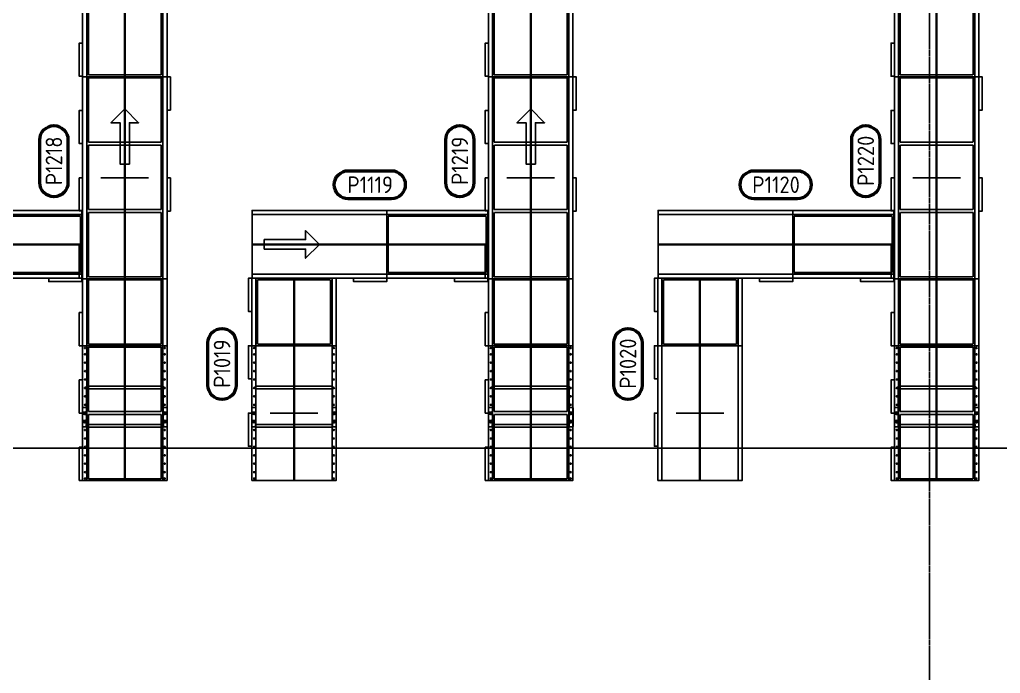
# Model space of a CAD drawing. Header units: millimetres. Extents: x -677815 to 476396, y -125373 to 39000.
# Drawn here: x 210775 to 219654, y -43992 to -38075 of the extents above; entities that cross this region are included whole.
import ezdxf
from ezdxf.enums import TextEntityAlignment as Align

# ---------------------------------------------------------------- set-up
doc = ezdxf.new("R2010")
doc.units = ezdxf.units.MM
for name, pattern in [('Xref building Toll$0$Grid Line', [22.225, 12.7, -3.175, 3.175, -3.175]), ('Xref Conv RP GTP Product In$0$AM_ISO02W050', [7.5, 6, -1.5]), ('Xref Conv RP GTP Product In$0$AM_ISO08W050', [18, 12, -1.5, 3, -1.5]), ('Xref Conv RP GTP Product In$0$AM_ISO08W050x2', [9, 6, -0.75, 1.5, -0.75]), ('Xref Conv RP GTP Product Out$0$AM_ISO02W050', [7.5, 6, -1.5]), ('Xref Conv RP GTP Product Out$0$AM_ISO08W050', [18, 12, -1.5, 3, -1.5]), ('Xref Conv RP GTP Product Out$0$AM_ISO08W050x2', [9, 6, -0.75, 1.5, -0.75])]:
    doc.linetypes.add(name, pattern=pattern)
for name, color, linetype, lineweight in [('AM_BOR', 4, 'Continuous', 25), ('Xref Conv RP GTP Product In$0$AM_BOR', 4, 'Continuous', 25), ('Xref Conv RP GTP Product In$0$Center', 7, 'Xref Conv RP GTP Product In$0$AM_ISO08W050', 50), ('Xref Conv RP GTP Product In$0$Cont 2.5', 7, 'Continuous', 50), ('Xref Conv RP GTP Product In$0$Conv- Product In', 3, 'Continuous', 25), ('Xref Conv RP GTP Product In$0$Conveyor Centreline', 2, 'Continuous', 35), ('Xref Conv RP GTP Product In$0$Hidden', 9, 'Xref Conv RP GTP Product In$0$AM_ISO02W050', 25), ('Xref Conv RP GTP Product In$0$TEXT', 40, 'Continuous', 35), ('Xref Conv RP GTP Product Out$0$AM_BOR', 4, 'Continuous', 25), ('Xref Conv RP GTP Product Out$0$Center', 7, 'Xref Conv RP GTP Product Out$0$AM_ISO08W050', 50), ('Xref Conv RP GTP Product Out$0$Conv - Empty Product', 6, 'Continuous', 25), ('Xref Conv RP GTP Product Out$0$Conv- Product Out', 6, 'Continuous', 25), ('Xref Conv RP GTP Product Out$0$Conveyor Centreline', 2, 'Continuous', 35), ('Xref Conv RP GTP Product Out$0$Hidden', 9, 'Xref Conv RP GTP Product Out$0$AM_ISO02W050', 25), ('Xref Mezz Stairs$0$Platform', 1, 'Continuous', 25)]:
    doc.layers.add(name, color=color, linetype=linetype, lineweight=lineweight)
for name, color, linetype in [('Xref building Toll$0$S-GRID', 8, 'Continuous'), ('Xref Conv RP GTP Product In$0$B', 4, 'Continuous'), ('Xref Conv RP GTP Product In$0$P Number', 7, 'Continuous'), ('Xref Conv RP GTP Product In$0$Tunnel', 24, 'Continuous'), ('Xref Conv RP GTP Product Out$0$Tunnel', 24, 'Continuous')]:
    doc.layers.add(name, color=color, linetype=linetype)
doc.styles.add('Xref Conv RP GTP Product In$0$STANDARD', font='ISOCP.SHX')

# ---------------------------------------------------------------- blocks, each defined once
blk = doc.blocks.new('*U90')
for p, q in [((0, 382.5), (0, -382.5)), ((762, 382.5), (762, -382.5))]:
    blk.add_line(p, q)
for points in [[(0, 382.5), (762, 382.5), (762, 345), (0, 345)], [(762, 382.5), (462, 382.5), (462, 412.5), (762, 412.5)], [(0, -345), (762, -345), (762, -382.5), (0, -382.5)]]:
    blk.add_lwpolyline(points, close=True)
at = {"layer": 'Xref Conv RP GTP Product Out$0$Conveyor Centreline'}
blk.add_lwpolyline([(0, 0), (762, 0)], dxfattribs=at)
at = {"layer": 'Xref Conv RP GTP Product Out$0$Hidden'}
blk.add_line((0, 215.5), (0, -215.5), dxfattribs=at)
blk = doc.blocks.new('*U88')
at = {"color": 0, "linetype": 'Continuous'}
blk.add_lwpolyline([(0, 0), (-125, 125), (-125, 42.5), (-500, 42.5), (-500, -42.5), (-125, -42.5), (-125, -125)], close=True, dxfattribs=at)
blk = doc.blocks.new('*U89')
for p, q in [((-1219.2, 382.5), (-1219.2, -382.5)), ((0, 382.5), (0, -382.5))]:
    blk.add_line(p, q)
for points in [[(-1219.2, 382.5), (-919.2, 382.5), (-919.2, 412.5), (-1219.2, 412.5)], [(0, 382.5), (-1219.2, 382.5), (-1219.2, 345), (0, 345)], [(-609.6, 382.5), (-309.6, 382.5), (-309.6, 412.5), (-609.6, 412.5)], [(0, -345), (-1219.2, -345), (-1219.2, -382.5), (0, -382.5)]]:
    blk.add_lwpolyline(points, close=True)
at = {"layer": 'Xref Conv RP GTP Product Out$0$Conveyor Centreline'}
blk.add_lwpolyline([(0, 0), (-1219.2, 0)], dxfattribs=at)
at = {"layer": 'Xref Conv RP GTP Product Out$0$Hidden'}
for points in [[(-622.7, 330), (-1206.1, 330), (-1206.1, -330), (-622.7, -330)], [(-13.1, 330), (-596.5, 330), (-596.5, -330), (-13.1, -330)]]:
    blk.add_lwpolyline(points, close=True, dxfattribs=at)
blk = doc.blocks.new('*U95')
for p, q in [((-3657.6, 382.5), (-3657.6, -382.5)), ((-3657.6, 382.5), (-3657.6, -382.5)), ((0, 382.5), (0, -382.5))]:
    blk.add_line(p, q)
for points in [[(-3657.6, 382.5), (-3357.6, 382.5), (-3357.6, 412.5), (-3657.6, 412.5)], [(0, 382.5), (-3657.6, 382.5), (-3657.6, 345), (0, 345)], [(-3200.4, 382.5), (-2900.4, 382.5), (-2900.4, 412.5), (-3200.4, 412.5)], [(-2743.2, 382.5), (-2443.2, 382.5), (-2443.2, 412.5), (-2743.2, 412.5)], [(-2286, 382.5), (-1986, 382.5), (-1986, 412.5), (-2286, 412.5)], [(-1828.8, 382.5), (-1528.8, 382.5), (-1528.8, 412.5), (-1828.8, 412.5)], [(-1371.6, 382.5), (-1071.6, 382.5), (-1071.6, 412.5), (-1371.6, 412.5)], [(-914.4, 382.5), (-614.4, 382.5), (-614.4, 412.5), (-914.4, 412.5)], [(-457.2, 382.5), (-157.2, 382.5), (-157.2, 412.5), (-457.2, 412.5)], [(0, -345), (-3657.6, -345), (-3657.6, -382.5), (0, -382.5)]]:
    blk.add_lwpolyline(points, close=True)
at = {"layer": 'Xref Conv RP GTP Product Out$0$Conveyor Centreline'}
blk.add_lwpolyline([(0, 0), (-3657.6, 0)], dxfattribs=at)
at = {"layer": 'Xref Conv RP GTP Product Out$0$Hidden'}
for points in [[(-3213.5, 330), (-3644.5, 330), (-3644.5, -330), (-3213.5, -330)], [(-2756.3, 330), (-3187.3, 330), (-3187.3, -330), (-2756.3, -330)], [(-2299.1, 330), (-2730.1, 330), (-2730.1, -330), (-2299.1, -330)], [(-1841.9, 330), (-2272.9, 330), (-2272.9, -330), (-1841.9, -330)], [(-1384.7, 330), (-1815.7, 330), (-1815.7, -330), (-1384.7, -330)], [(-927.5, 330), (-1358.5, 330), (-1358.5, -330), (-927.5, -330)], [(-470.3, 330), (-901.3, 330), (-901.3, -330), (-470.3, -330)], [(-13.1, 330), (-444.1, 330), (-444.1, -330), (-13.1, -330)]]:
    blk.add_lwpolyline(points, close=True, dxfattribs=at)
blk = doc.blocks.new('*U91')
for p, q in [((-914.4, 382.5), (-914.4, -382.5)), ((0, 382.5), (0, -382.5))]:
    blk.add_line(p, q)
for points in [[(-914.4, 382.5), (-614.4, 382.5), (-614.4, 412.5), (-914.4, 412.5)], [(0, 382.5), (-914.4, 382.5), (-914.4, 345), (0, 345)], [(-457.2, 382.5), (-157.2, 382.5), (-157.2, 412.5), (-457.2, 412.5)], [(0, -345), (-914.4, -345), (-914.4, -382.5), (0, -382.5)]]:
    blk.add_lwpolyline(points, close=True)
at = {"layer": 'Xref Conv RP GTP Product Out$0$Conveyor Centreline'}
blk.add_lwpolyline([(0, 0), (-914.4, 0)], dxfattribs=at)
at = {"layer": 'Xref Conv RP GTP Product Out$0$Hidden'}
for points in [[(-470.3, 330), (-901.3, 330), (-901.3, -330), (-470.3, -330)], [(-13.1, 330), (-444.1, 330), (-444.1, -330), (-13.1, -330)]]:
    blk.add_lwpolyline(points, close=True, dxfattribs=at)
blk = doc.blocks.new('*U92')
for p, q in [((-3657.6, 382.5), (-3657.6, -382.5)), ((-3657.6, 382.5), (-3657.6, -382.5)), ((0, 382.5), (0, -382.5))]:
    blk.add_line(p, q)
for points in [[(-3657.6, 382.5), (-3357.6, 382.5), (-3357.6, 412.5), (-3657.6, 412.5)], [(0, 382.5), (-3657.6, 382.5), (-3657.6, 345), (0, 345)], [(-3048, 382.5), (-2748, 382.5), (-2748, 412.5), (-3048, 412.5)], [(-2438.4, 382.5), (-2138.4, 382.5), (-2138.4, 412.5), (-2438.4, 412.5)], [(-1828.8, 382.5), (-1528.8, 382.5), (-1528.8, 412.5), (-1828.8, 412.5)], [(-1219.2, 382.5), (-919.2, 382.5), (-919.2, 412.5), (-1219.2, 412.5)], [(-609.6, 382.5), (-309.6, 382.5), (-309.6, 412.5), (-609.6, 412.5)], [(0, -345), (-3657.6, -345), (-3657.6, -382.5), (0, -382.5)]]:
    blk.add_lwpolyline(points, close=True)
at = {"layer": 'Xref Conv RP GTP Product Out$0$Conveyor Centreline'}
blk.add_lwpolyline([(0, 0), (-3657.6, 0)], dxfattribs=at)
at = {"layer": 'Xref Conv RP GTP Product Out$0$Hidden'}
for points in [[(-3061.1, 330), (-3644.5, 330), (-3644.5, -330), (-3061.1, -330)], [(-2451.5, 330), (-3034.9, 330), (-3034.9, -330), (-2451.5, -330)], [(-1841.9, 330), (-2425.3, 330), (-2425.3, -330), (-1841.9, -330)], [(-1232.3, 330), (-1815.7, 330), (-1815.7, -330), (-1232.3, -330)], [(-622.7, 330), (-1206.1, 330), (-1206.1, -330), (-622.7, -330)], [(-13.1, 330), (-596.5, 330), (-596.5, -330), (-13.1, -330)]]:
    blk.add_lwpolyline(points, close=True, dxfattribs=at)
blk = doc.blocks.new('Xref Conv RP GTP Product Out$0$A$C62B33DE0')
at = {"layer": 'Xref Conv RP GTP Product Out$0$Center', "linetype": 'Xref Conv RP GTP Product Out$0$AM_ISO08W050x2', "lineweight": 50}
for p, q in [((13.2, 125.2), (31.2, 125.2)), ((735.2, 125.2), (753.2, 125.2)), ((13.2, 49.2), (31.2, 49.2)), ((735.2, 49.2), (753.2, 49.2))]:
    blk.add_line(p, q, dxfattribs=at)
at = {"layer": 'Xref Conv RP GTP Product Out$0$Center', "lineweight": 50}
for p, q in [((22.2, 140.2), (22.2, 110.2)), ((744.2, 140.2), (744.2, 110.2)), ((22.2, 64.2), (22.2, 34.2)), ((744.2, 64.2), (744.2, 34.2))]:
    blk.add_line(p, q, dxfattribs=at)
at = {"layer": 'Xref Conv RP GTP Product Out$0$Tunnel'}
for p, q in [((34.2, 347.2), (34.2, 367.2)), ((36.2, 369.2), (730.2, 369.2)), ((732.2, 367.2), (732.2, 347.2)), ((36.2, 347.2), (34.2, 347.2)), ((36.2, 347.2), (36.2, 22.2)), ((36.2, 347.2), (730.2, 347.2)), ((730.2, 347.2), (730.2, 22.2)), ((730.2, 347.2), (732.2, 347.2)), ((0.2, 175.2), (0.2, 4.2)), ((2.2, 177.2), (38.2, 177.2)), ((16.2, 131.2), (16.2, 119.2)), ((28.2, 131.2), (28.2, 119.2)), ((764.2, 177.2), (728.2, 177.2)), ((738.2, 131.2), (738.2, 119.2)), ((750.2, 131.2), (750.2, 119.2)), ((766.2, 175.2), (766.2, 4.2)), ((2.2, 2.2), (34.2, 2.2)), ((16.2, 55.2), (16.2, 43.2)), ((28.2, 55.2), (28.2, 43.2)), ((36.2, 22.2), (34.2, 22.2)), ((34.2, 22.2), (34.2, 2.2)), ((36.2, 22.2), (730.2, 22.2)), ((730.2, 0.2), (36.2, 0.2)), ((730.2, 22.2), (732.2, 22.2)), ((732.2, 22.2), (732.2, 2.2)), ((732.2, 2.2), (764.2, 2.2)), ((738.2, 55.2), (738.2, 43.2)), ((750.2, 55.2), (750.2, 43.2))]:
    blk.add_line(p, q, dxfattribs=at)
for centre, radius, start, end in [((36.2, 367.2), 2, 90, 180), ((730.2, 367.2), 2, 0, 90), ((2.2, 175.2), 2, 90, 180), ((22.2, 131.2), 6, 0, 180), ((22.2, 119.2), 6, 180, 0), ((744.2, 131.2), 6, 0, 180), ((744.2, 119.2), 6, 180, 0), ((764.2, 175.2), 2, 0, 90), ((2.2, 4.2), 2, 180, 270), ((22.2, 55.2), 6, 0, 180), ((22.2, 43.2), 6, 180, 0), ((36.2, 2.2), 2, 180, 270), ((730.2, 2.2), 2, 270, 0), ((744.2, 55.2), 6, 0, 180), ((744.2, 43.2), 6, 180, 0), ((764.2, 4.2), 2, 270, 0)]:
    blk.add_arc(centre, radius, start, end, dxfattribs=at)
blk = doc.blocks.new('Xref Conv RP GTP Product Out$0$Conv RP GTP Product Out')
at = {"layer": 'Xref Conv RP GTP Product Out$0$Conv- Product Out'}
for centre in [(-360.9, -9012.1), (360.9, -9012.1), (-360.9, -9069.3), (-360.9, -9145.5), (360.9, -9069.3), (360.9, -9145.5), (-360.9, -9221.7), (360.9, -9221.7), (-360.9, -9297.9), (360.9, -9297.9), (-360.9, -9374.1), (360.9, -9374.1), (-360.9, -9450.3), (360.9, -9450.3), (-360.9, -9526.5), (360.9, -9526.5), (-360.9, -9602.7), (-360.9, -9678.9), (360.9, -9602.7), (360.9, -9678.9), (-360.9, -9755.1), (360.9, -9755.1), (-360.9, -9831.3), (360.9, -9831.3), (-360.9, -9907.5), (360.9, -9907.5), (-360.9, -9983.7), (360.9, -9983.7), (-360.9, -10059.9), (360.9, -10059.9), (-360.9, -10136.1), (-360.9, -10193.3), (360.9, -10136.1), (360.9, -10193.3)]:
    blk.add_circle(centre, 5.55, dxfattribs=at)
at = {"layer": 'Xref Conv RP GTP Product Out$0$AM_BOR'}
blk.add_blockref('Xref Conv RP GTP Product Out$0$A$C62B33DE0', (-383.1, -9727.9), dxfattribs=at)
at = {"layer": 'Xref Conv RP GTP Product Out$0$Conv - Empty Product', "xscale": -1, "rotation": 90}
blk.add_blockref('*U88', (-2.5, -5576.4), dxfattribs=at)
at = {"layer": 'Xref Conv RP GTP Product Out$0$Conv- Product Out', "xscale": -1, "rotation": 90}
blk.add_blockref('*U90', (0, 0), dxfattribs=at)
at = {"layer": 'Xref Conv RP GTP Product Out$0$Conv- Product Out', "rotation": 90}
for name, p in [('*U95', (0, -762)), ('*U91', (0, -4417.1)), ('*U92', (0, -5334)), ('*U89', (0, -8991.6))]:
    blk.add_blockref(name, p, dxfattribs=at)
blk = doc.blocks.new('Xref Conv RP GTP Product Out')
at = {"layer": 'Xref Conv RP GTP Product Out$0$Conv- Product Out'}
for centre in [(218716.4, -41046.3), (218716.4, -41103.5), (219438.2, -41046.3), (219438.2, -41103.5), (218716.4, -41179.7), (219438.2, -41179.7), (218716.4, -41255.9), (219438.2, -41255.9), (218716.4, -41332.1), (219438.2, -41332.1), (218716.4, -41408.3), (219438.2, -41408.3), (218716.4, -41484.5), (218716.4, -41560.7), (219438.2, -41484.5), (219438.2, -41560.7), (218716.4, -41636.9), (219438.2, -41636.9), (218716.4, -41713.1), (219438.2, -41713.1), (218716.4, -41789.3), (219438.2, -41789.3), (218716.4, -41865.5), (219438.2, -41865.5), (218716.4, -41941.7), (219438.2, -41941.7), (218716.4, -42017.9), (219438.2, -42017.9), (218716.4, -42094.1), (218716.4, -42170.3), (219438.2, -42094.1), (219438.2, -42170.3), (218716.4, -42227.5), (219438.2, -42227.5)]:
    blk.add_circle(centre, 5.55, dxfattribs=at)
at = {"layer": 'Xref Conv RP GTP Product Out$0$AM_BOR'}
blk.add_blockref('Xref Conv RP GTP Product Out$0$A$C62B33DE0', (218694.1, -41762.1), dxfattribs=at)
at = {"layer": 'Xref Conv RP GTP Product Out$0$Conv- Product Out'}
for p in [(211727.3, -32034.2), (215402.3, -32034.2)]:
    blk.add_blockref('Xref Conv RP GTP Product Out$0$Conv RP GTP Product Out', p, dxfattribs=at)
at = {"layer": 'Xref Conv RP GTP Product Out$0$Conv- Product Out', "rotation": 90}
for name, p in [('*U92', (219077.3, -37368.2)), ('*U89', (219077.3, -41025.8))]:
    blk.add_blockref(name, p, dxfattribs=at)
blk = doc.blocks.new('*U108')
for p, q in [((-609.6, 382.5), (-609.6, -382.5)), ((0, 382.5), (0, -382.5))]:
    blk.add_line(p, q)
for points in [[(-609.6, 382.5), (-309.6, 382.5), (-309.6, 412.5), (-609.6, 412.5)], [(0, 382.5), (-609.6, 382.5), (-609.6, 345), (0, 345)], [(0, -345), (-609.6, -345), (-609.6, -382.5), (0, -382.5)]]:
    blk.add_lwpolyline(points, close=True)
at = {"layer": 'Xref Conv RP GTP Product In$0$Conveyor Centreline'}
blk.add_lwpolyline([(0, 0), (-609.6, 0)], dxfattribs=at)
at = {"layer": 'Xref Conv RP GTP Product In$0$Hidden'}
blk.add_lwpolyline([(-13.1, 330), (-596.5, 330), (-596.5, -330), (-13.1, -330)], close=True, dxfattribs=at)
blk = doc.blocks.new('*U104')
at = {"color": 0, "linetype": 'Continuous'}
blk.add_lwpolyline([(0, 0), (125, 125), (125, 42.5), (500, 42.5), (500, -42.5), (125, -42.5), (125, -125)], close=True, dxfattribs=at)
blk = doc.blocks.new('*U101')
for p, q in [((307.5, 0), (-307.5, 0)), ((307.5, -914.4), (-307.5, -914.4))]:
    blk.add_line(p, q)
for points in [[(-270, 0), (-270, -914.4), (-307.5, -914.4), (-307.5, 0)], [(307.5, 0), (307.5, -914.4), (270, -914.4), (270, 0)], [(307.5, -914.4), (307.5, -614.4), (337.5, -614.4), (337.5, -914.4)]]:
    blk.add_lwpolyline(points, close=True)
at = {"layer": 'Xref Conv RP GTP Product In$0$Conveyor Centreline'}
blk.add_lwpolyline([(0, 0), (0, -914.4)], dxfattribs=at)
at = {"layer": 'Xref Conv RP GTP Product In$0$Hidden'}
blk.add_lwpolyline([(255, -13.1), (255, -901.3), (-255, -901.3), (-255, -13.1)], close=True, dxfattribs=at)
blk = doc.blocks.new('*U102')
for p, q in [((307.5, 0), (-307.5, 0)), ((307.5, -1219.2), (-307.5, -1219.2))]:
    blk.add_line(p, q)
for points in [[(-270, 0), (-270, -1219.2), (-307.5, -1219.2), (-307.5, 0)], [(307.5, 0), (307.5, -1219.2), (270, -1219.2), (270, 0)], [(307.5, -1219.2), (307.5, -919.2), (337.5, -919.2), (337.5, -1219.2)]]:
    blk.add_lwpolyline(points, close=True)
at = {"layer": 'Xref Conv RP GTP Product In$0$Conveyor Centreline'}
blk.add_lwpolyline([(0, 0), (0, -1219.2)], dxfattribs=at)
at = {"layer": 'Xref Conv RP GTP Product In$0$Hidden'}
blk.add_line((166, 0), (-166, 0), dxfattribs=at)
blk = doc.blocks.new('*U103')
at = {"color": 0, "linetype": 'Continuous'}
blk.add_lwpolyline([(0, 0), (-125, 125), (-42.5, 125), (-42.5, 500), (42.5, 500), (42.5, 125), (125, 125)], close=True, dxfattribs=at)
blk = doc.blocks.new('*U110')
for p, q in [((-1371.6, 382.5), (-1371.6, -382.5)), ((0, 382.5), (0, -382.5))]:
    blk.add_line(p, q)
for points in [[(-1371.6, 382.5), (-1071.6, 382.5), (-1071.6, 412.5), (-1371.6, 412.5)], [(0, 382.5), (-1371.6, 382.5), (-1371.6, 345), (0, 345)], [(-914.4, 382.5), (-614.4, 382.5), (-614.4, 412.5), (-914.4, 412.5)], [(-457.2, 382.5), (-157.2, 382.5), (-157.2, 412.5), (-457.2, 412.5)], [(0, -345), (-1371.6, -345), (-1371.6, -382.5), (0, -382.5)]]:
    blk.add_lwpolyline(points, close=True)
at = {"layer": 'Xref Conv RP GTP Product In$0$Conveyor Centreline'}
blk.add_lwpolyline([(0, 0), (-1371.6, 0)], dxfattribs=at)
at = {"layer": 'Xref Conv RP GTP Product In$0$Hidden'}
for points in [[(-927.5, 330), (-1358.5, 330), (-1358.5, -330), (-927.5, -330)], [(-470.3, 330), (-901.3, 330), (-901.3, -330), (-470.3, -330)], [(-13.1, 330), (-444.1, 330), (-444.1, -330), (-13.1, -330)]]:
    blk.add_lwpolyline(points, close=True, dxfattribs=at)
blk = doc.blocks.new('*U107')
for p, q in [((-1219.2, 382.5), (-1219.2, -382.5)), ((0, 382.5), (0, -382.5))]:
    blk.add_line(p, q)
for points in [[(-1219.2, 382.5), (-919.2, 382.5), (-919.2, 412.5), (-1219.2, 412.5)], [(0, 382.5), (-1219.2, 382.5), (-1219.2, 345), (0, 345)], [(-609.6, 382.5), (-309.6, 382.5), (-309.6, 412.5), (-609.6, 412.5)], [(0, -345), (-1219.2, -345), (-1219.2, -382.5), (0, -382.5)]]:
    blk.add_lwpolyline(points, close=True)
at = {"layer": 'Xref Conv RP GTP Product In$0$Conveyor Centreline'}
blk.add_lwpolyline([(0, 0), (-1219.2, 0)], dxfattribs=at)
at = {"layer": 'Xref Conv RP GTP Product In$0$Hidden'}
for p, q in [((-609.6, 215.5), (-609.6, -215.5)), ((0, 215.5), (0, -215.5))]:
    blk.add_line(p, q, dxfattribs=at)
blk = doc.blocks.new('*U109')
for p, q in [((-609.6, 382.5), (-609.6, -382.5)), ((0, 382.5), (0, -382.5))]:
    blk.add_line(p, q)
for points in [[(-609.6, 382.5), (-309.6, 382.5), (-309.6, 412.5), (-609.6, 412.5)], [(0, 382.5), (-609.6, 382.5), (-609.6, 345), (0, 345)], [(0, -345), (-609.6, -345), (-609.6, -382.5), (0, -382.5)]]:
    blk.add_lwpolyline(points, close=True)
at = {"layer": 'Xref Conv RP GTP Product In$0$Conveyor Centreline'}
blk.add_lwpolyline([(0, 0), (-609.6, 0)], dxfattribs=at)
at = {"layer": 'Xref Conv RP GTP Product In$0$Hidden'}
blk.add_line((0, 215.5), (0, -215.5), dxfattribs=at)
blk = doc.blocks.new('*U106')
for p, q in [((-1828.8, -382.5), (-1828.8, 382.5)), ((0, -382.5), (0, 382.5))]:
    blk.add_line(p, q)
for points in [[(0, 345), (-1828.8, 345), (-1828.8, 382.5), (0, 382.5)], [(0, -382.5), (-1828.8, -382.5), (-1828.8, -345), (0, -345)], [(-1828.8, -382.5), (-1528.8, -382.5), (-1528.8, -412.5), (-1828.8, -412.5)], [(-914.4, -382.5), (-614.4, -382.5), (-614.4, -412.5), (-914.4, -412.5)]]:
    blk.add_lwpolyline(points, close=True)
at = {"layer": 'Xref Conv RP GTP Product In$0$Conveyor Centreline'}
blk.add_lwpolyline([(0, 0), (-1828.8, 0)], dxfattribs=at)
at = {"layer": 'Xref Conv RP GTP Product In$0$Hidden'}
for p, q in [((-914.4, -215.5), (-914.4, 215.5)), ((0, -215.5), (0, 215.5))]:
    blk.add_line(p, q, dxfattribs=at)
blk = doc.blocks.new('*U113')
for p, q in [((-3657.6, 382.5), (-3657.6, -382.5)), ((-3657.6, 382.5), (-3657.6, -382.5)), ((0, 382.5), (0, -382.5))]:
    blk.add_line(p, q)
for points in [[(-3657.6, 382.5), (-3357.6, 382.5), (-3357.6, 412.5), (-3657.6, 412.5)], [(0, 382.5), (-3657.6, 382.5), (-3657.6, 345), (0, 345)], [(-3200.4, 382.5), (-2900.4, 382.5), (-2900.4, 412.5), (-3200.4, 412.5)], [(-2743.2, 382.5), (-2443.2, 382.5), (-2443.2, 412.5), (-2743.2, 412.5)], [(-2286, 382.5), (-1986, 382.5), (-1986, 412.5), (-2286, 412.5)], [(-1828.8, 382.5), (-1528.8, 382.5), (-1528.8, 412.5), (-1828.8, 412.5)], [(-1371.6, 382.5), (-1071.6, 382.5), (-1071.6, 412.5), (-1371.6, 412.5)], [(-914.4, 382.5), (-614.4, 382.5), (-614.4, 412.5), (-914.4, 412.5)], [(-457.2, 382.5), (-157.2, 382.5), (-157.2, 412.5), (-457.2, 412.5)], [(0, -345), (-3657.6, -345), (-3657.6, -382.5), (0, -382.5)]]:
    blk.add_lwpolyline(points, close=True)
at = {"layer": 'Xref Conv RP GTP Product In$0$Conveyor Centreline'}
blk.add_lwpolyline([(0, 0), (-3657.6, 0)], dxfattribs=at)
at = {"layer": 'Xref Conv RP GTP Product In$0$Hidden'}
for points in [[(-3213.5, 330), (-3644.5, 330), (-3644.5, -330), (-3213.5, -330)], [(-2756.3, 330), (-3187.3, 330), (-3187.3, -330), (-2756.3, -330)], [(-2299.1, 330), (-2730.1, 330), (-2730.1, -330), (-2299.1, -330)], [(-1841.9, 330), (-2272.9, 330), (-2272.9, -330), (-1841.9, -330)], [(-1384.7, 330), (-1815.7, 330), (-1815.7, -330), (-1384.7, -330)], [(-927.5, 330), (-1358.5, 330), (-1358.5, -330), (-927.5, -330)], [(-470.3, 330), (-901.3, 330), (-901.3, -330), (-470.3, -330)], [(-13.1, 330), (-444.1, 330), (-444.1, -330), (-13.1, -330)]]:
    blk.add_lwpolyline(points, close=True, dxfattribs=at)
blk = doc.blocks.new('Xref Conv RP GTP Product In$0$A$C62B33DE0')
at = {"layer": 'Xref Conv RP GTP Product In$0$Center', "linetype": 'Xref Conv RP GTP Product In$0$AM_ISO08W050x2', "lineweight": 50}
for p, q in [((13.2, 125.2), (31.2, 125.2)), ((735.2, 125.2), (753.2, 125.2)), ((13.2, 49.2), (31.2, 49.2)), ((735.2, 49.2), (753.2, 49.2))]:
    blk.add_line(p, q, dxfattribs=at)
at = {"layer": 'Xref Conv RP GTP Product In$0$Center', "lineweight": 50}
for p, q in [((22.2, 140.2), (22.2, 110.2)), ((744.2, 140.2), (744.2, 110.2)), ((22.2, 64.2), (22.2, 34.2)), ((744.2, 64.2), (744.2, 34.2))]:
    blk.add_line(p, q, dxfattribs=at)
at = {"layer": 'Xref Conv RP GTP Product In$0$Tunnel'}
for p, q in [((34.2, 347.2), (34.2, 367.2)), ((36.2, 369.2), (730.2, 369.2)), ((732.2, 367.2), (732.2, 347.2)), ((36.2, 347.2), (34.2, 347.2)), ((36.2, 347.2), (36.2, 22.2)), ((36.2, 347.2), (730.2, 347.2)), ((730.2, 347.2), (730.2, 22.2)), ((730.2, 347.2), (732.2, 347.2)), ((0.2, 175.2), (0.2, 4.2)), ((2.2, 177.2), (38.2, 177.2)), ((16.2, 131.2), (16.2, 119.2)), ((28.2, 131.2), (28.2, 119.2)), ((764.2, 177.2), (728.2, 177.2)), ((738.2, 131.2), (738.2, 119.2)), ((750.2, 131.2), (750.2, 119.2)), ((766.2, 175.2), (766.2, 4.2)), ((2.2, 2.2), (34.2, 2.2)), ((16.2, 55.2), (16.2, 43.2)), ((28.2, 55.2), (28.2, 43.2)), ((36.2, 22.2), (34.2, 22.2)), ((34.2, 22.2), (34.2, 2.2)), ((36.2, 22.2), (730.2, 22.2)), ((730.2, 0.2), (36.2, 0.2)), ((730.2, 22.2), (732.2, 22.2)), ((732.2, 22.2), (732.2, 2.2)), ((732.2, 2.2), (764.2, 2.2)), ((738.2, 55.2), (738.2, 43.2)), ((750.2, 55.2), (750.2, 43.2))]:
    blk.add_line(p, q, dxfattribs=at)
for centre, radius, start, end in [((36.2, 367.2), 2, 90, 180), ((730.2, 367.2), 2, 0, 90), ((2.2, 175.2), 2, 90, 180), ((22.2, 131.2), 6, 0, 180), ((22.2, 119.2), 6, 180, 0), ((744.2, 131.2), 6, 0, 180), ((744.2, 119.2), 6, 180, 0), ((764.2, 175.2), 2, 0, 90), ((2.2, 4.2), 2, 180, 270), ((22.2, 55.2), 6, 0, 180), ((22.2, 43.2), 6, 180, 0), ((36.2, 2.2), 2, 180, 270), ((730.2, 2.2), 2, 270, 0), ((744.2, 55.2), 6, 0, 180), ((744.2, 43.2), 6, 180, 0), ((764.2, 4.2), 2, 270, 0)]:
    blk.add_arc(centre, radius, start, end, dxfattribs=at)
blk = doc.blocks.new('Xref Conv RP GTP Product In$0$Conv RP GTP Product In')
at = {"layer": 'Xref Conv RP GTP Product In$0$Conv- Product In'}
for centre in [(-2500.9, -8732.1), (-2500.9, -8789.3), (-1779.1, -8732.1), (-1779.1, -8789.3), (-2500.9, -8865.5), (-1779.1, -8865.5), (-2500.9, -8941.7), (-1779.1, -8941.7), (-2500.9, -9017.9), (-1779.1, -9017.9), (-2500.9, -9094.1), (-1779.1, -9094.1), (-2500.9, -9170.3), (-1779.1, -9170.3), (-2500.9, -9246.5), (-2500.9, -9322.7), (-1779.1, -9246.5), (-1779.1, -9322.7), (-2500.9, -9398.9), (-1779.1, -9398.9), (-2500.9, -9475.1), (-1779.1, -9475.1), (-2500.9, -9551.3), (-1779.1, -9551.3), (-2500.9, -9627.5), (-1779.1, -9627.5), (-2500.9, -9703.7), (-1779.1, -9703.7), (-2500.9, -9779.9), (-2500.9, -9856.1), (-1779.1, -9779.9), (-1779.1, -9856.1), (-2500.9, -9913.3), (-1779.1, -9913.3)]:
    blk.add_circle(centre, 5.55, dxfattribs=at)
at = {"layer": 'Xref Conv RP GTP Product In$0$AM_BOR'}
blk.add_blockref('Xref Conv RP GTP Product In$0$A$C62B33DE0', (-2523.1, -9448.1), dxfattribs=at)
at = {"layer": 'Xref Conv RP GTP Product In$0$Conv- Product In', "xscale": -1, "rotation": 90}
for name, p in [('*U113', (3, -3657.6)), ('*U104', (3, -1561.3)), ('*U110', (3, -5029.2)), ('*U109', (3, -5638.8)), ('*U106', (3, -8107.4)), ('*U104', (3, -6568.6)), ('*U102', (-2519.5, -7794.5)), ('*U101', (-1300.3, -7794.5)), ('*U103', (-1909.9, -7794.5)), ('*U108', (-2140, -8711.6)), ('*U107', (-2140, -9930.8))]:
    blk.add_blockref(name, p, dxfattribs=at)
blk = doc.blocks.new('Xref Conv RP GTP Product In$0$PNO')
at = {"layer": 'Xref Conv RP GTP Product In$0$Cont 2.5', "lineweight": 50}
blk.add_lwpolyline([(-3.96, 2.55), (3.82, 2.55, -1), (3.82, -2.54), (-3.96, -2.54, -1)], format="xyb", close=True, dxfattribs=at)
at = {"layer": 'Xref Conv RP GTP Product In$0$TEXT', "color": 7, "style": 'Xref Conv RP GTP Product In$0$STANDARD'}
blk.add_attdef('PNO', text='', height=3, dxfattribs=at).set_placement((0, 0), align=Align.MIDDLE_CENTER)
blk = doc.blocks.new('Xref Conv RP GTP Product In')
at = {"layer": 'Xref Conv RP GTP Product In$0$B'}
for p in [(211724.2, -32314.2), (215399.2, -32314.2)]:
    blk.add_blockref('Xref Conv RP GTP Product In$0$Conv RP GTP Product In', p, dxfattribs=at)
at = {"layer": 'Xref Conv RP GTP Product In$0$Conv- Product In', "xscale": -1, "rotation": 90}
for name, p in [('*U106', (219077.3, -40421.6)), ('*U102', (216554.8, -40108.7)), ('*U101', (217774, -40108.7)), ('*U108', (216934.3, -41025.8)), ('*U107', (216934.3, -42245))]:
    blk.add_blockref(name, p, dxfattribs=at)
at = {"layer": 'Xref Conv RP GTP Product In$0$P Number', "xscale": 50, "yscale": 50, "zscale": 50, "rotation": 90}
for p, values in [((211085.6, -39352.6, -1036.3), {'PNO': 'P1218'}), ((214760.6, -39352.6, -1036.3), {'PNO': 'P1219'}), ((218435.6, -39352.6, -1036.3), {'PNO': 'P1220'}), ((212607.7, -41188, -1036.3), {'PNO': 'P1019'}), ((216282.8, -41188, -1036.3), {'PNO': 'P1020'})]:
    blk.add_blockref('Xref Conv RP GTP Product In$0$PNO', p, dxfattribs=at).add_auto_attribs(values)
at = {"layer": 'Xref Conv RP GTP Product In$0$P Number', "xscale": 50, "yscale": 50, "zscale": 50}
for p, values in [((213948.6, -39569.3, -1036.3), {'PNO': 'P1119'}), ((217623.6, -39569.3, -1036.3), {'PNO': 'P1120'})]:
    blk.add_blockref('Xref Conv RP GTP Product In$0$PNO', p, dxfattribs=at).add_auto_attribs(values)
blk = doc.blocks.new('Xref building Toll$0$Toll Grids')
at = {"layer": 'Xref building Toll$0$S-GRID', "linetype": 'Xref building Toll$0$Grid Line'}
blk.add_line((219014, -125373.2), (219014, 19027.1), dxfattribs=at)
blk = doc.blocks.new('Xref building Toll')
blk.add_blockref('Xref building Toll$0$Toll Grids', (0, 0))
blk = doc.blocks.new('Xref Mezz Stairs')
at = {"layer": 'Xref Mezz Stairs$0$Platform'}
blk.add_lwpolyline([(245297.5, -119331.6), (245297.5, -104829.6), (243797.5, -104829.6), (243797.5, -100679.6), (245297.5, -100679.6), (245297.5, -73629.6), (243797.5, -73629.6), (243797.5, -69604.6), (245297.5, -69604.6), (245297.5, -41954.6), (144497.5, -41954.6)], dxfattribs=at)

msp = doc.modelspace()

# ---------------------------------------------------------------- block references
at = {"layer": 'AM_BOR'}
for name in ['Xref building Toll', 'Xref Mezz Stairs', 'Xref Conv RP GTP Product Out', 'Xref Conv RP GTP Product In']:
    msp.add_blockref(name, (0, 0), dxfattribs=at)

doc.saveas('drawing.dxf')
